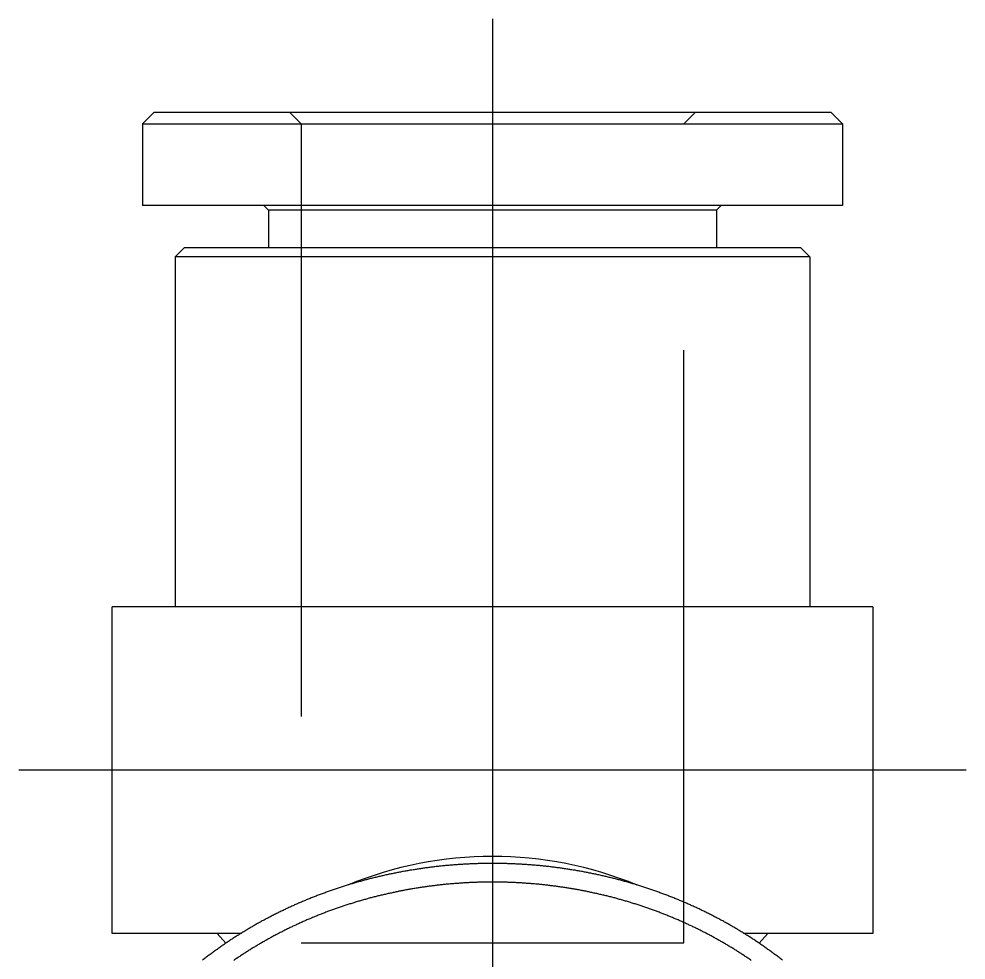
# Model space of a CAD drawing. Extents: x -28.1 to 59.3, y -30.2 to 26.1.
# Drawn here: x 37.93 to 58.23, y 5.93 to 26.1 of the extents above; entities that cross this region are included whole.
import ezdxf

# ---------------------------------------------------------------- set-up
doc = ezdxf.new("R2010")
doc.units = 0
doc.linetypes.add('CENTER', pattern=[50.8, 31.75, -6.35, 6.35, -6.35])
doc.linetypes.add('DASHED', pattern=[19.05, 12.7, -6.35])
doc.layers.get('0').update_dxf_attribs({"linetype": 'CONTINUOUS'})
doc.layers.add('CENTER', color=1, linetype='CENTER')

msp = doc.modelspace()

# ---------------------------------------------------------------- linework, layer by layer
at = {"color": 7, "linetype": 'CONTINUOUS'}
for p, q in [((40.575, 23.848), (40.825, 24.098)), ((40.825, 24.098), (48.075, 24.098)), ((48.075, 24.098), (55.325, 24.098)), ((55.325, 24.098), (55.575, 23.848)), ((40.575, 23.848), (48.075, 23.848)), ((40.575, 23.848), (40.575, 22.098)), ((48.075, 23.848), (55.575, 23.848)), ((55.575, 23.848), (55.575, 22.098)), ((55.575, 22.098), (40.575, 22.098)), ((43.275, 21.998), (43.175, 22.098)), ((52.875, 21.998), (43.275, 21.998)), ((43.275, 21.998), (43.275, 21.198)), ((52.875, 21.998), (52.975, 22.098)), ((52.875, 21.998), (52.875, 21.198)), ((41.475, 21.198), (41.275, 20.998)), ((41.475, 21.198), (54.675, 21.198)), ((54.675, 21.198), (54.875, 20.998)), ((54.875, 20.998), (41.275, 20.998)), ((41.275, 20.998), (41.275, 13.498)), ((54.875, 20.998), (54.875, 13.498)), ((56.225, 13.498), (39.925, 13.498)), ((39.925, 6.498), (39.925, 13.498)), ((56.225, 13.498), (56.225, 6.498)), ((42.683, 6.498), (39.925, 6.498)), ((42.363, 6.29), (42.175, 6.498)), ((56.225, 6.498), (53.468, 6.498)), ((53.788, 6.29), (53.975, 6.498))]:
    msp.add_line(p, q, dxfattribs=at)
at = {"color": 3, "linetype": 'DASHED'}
for p, q in [((43.725, 24.1), (43.975, 23.85)), ((52.175, 23.85), (52.425, 24.1)), ((43.975, 23.85), (43.975, 6.3)), ((43.975, 23.85), (52.175, 23.85)), ((52.175, 6.3), (52.175, 23.85)), ((43.975, 6.3), (52.175, 6.3))]:
    msp.add_line(p, q, dxfattribs=at)
at = {"color": 7}
for points in [[(54.29, 5.924, 0), (54.272, 5.938, 0), (54.254, 5.952, 0), (54.236, 5.966, 0), (54.218, 5.98, 0), (54.2, 5.994, 0), (54.181, 6.008, 0), (54.163, 6.022, 0), (54.145, 6.035, 0), (54.127, 6.049, 0), (54.108, 6.063, 0), (54.09, 6.077, 0), (54.071, 6.09, 0), (54.053, 6.104, 0), (54.035, 6.117, 0), (54.016, 6.131, 0), (53.997, 6.144, 0), (53.979, 6.157, 0), (53.96, 6.171, 0), (53.941, 6.184, 0), (53.923, 6.197, 0), (53.904, 6.21, 0), (53.885, 6.223, 0), (53.867, 6.237, 0), (53.848, 6.25, 0), (53.829, 6.263, 0), (53.81, 6.275, 0), (53.791, 6.288, 0), (53.772, 6.301, 0), (53.753, 6.314, 0), (53.734, 6.327, 0), (53.715, 6.339, 0), (53.696, 6.352, 0), (53.677, 6.365, 0), (53.658, 6.377, 0), (53.639, 6.39, 0), (53.62, 6.402, 0), (53.6, 6.415, 0), (53.581, 6.427, 0), (53.562, 6.439, 0), (53.542, 6.452, 0), (53.523, 6.464, 0), (53.504, 6.476, 0), (53.484, 6.488, 0), (53.465, 6.5, 0), (53.446, 6.512, 0), (53.426, 6.524, 0), (53.407, 6.536, 0), (53.387, 6.548, 0), (53.367, 6.56, 0), (53.348, 6.572, 0), (53.328, 6.583, 0), (53.309, 6.595, 0), (53.289, 6.607, 0), (53.269, 6.618, 0), (53.249, 6.63, 0), (53.23, 6.641, 0), (53.21, 6.653, 0), (53.19, 6.664, 0), (53.17, 6.675, 0), (53.151, 6.687, 0), (53.131, 6.698, 0), (53.111, 6.709, 0), (53.091, 6.72, 0), (53.071, 6.732, 0), (53.051, 6.743, 0), (53.031, 6.754, 0), (53.011, 6.765, 0), (52.991, 6.775, 0), (52.971, 6.786, 0), (52.951, 6.797, 0), (52.931, 6.808, 0), (52.91, 6.819, 0), (52.89, 6.829, 0), (52.87, 6.84, 0), (52.85, 6.85, 0), (52.83, 6.861, 0), (52.809, 6.871, 0), (52.789, 6.882, 0), (52.769, 6.892, 0), (52.748, 6.903, 0), (52.728, 6.913, 0), (52.708, 6.923, 0), (52.687, 6.933, 0), (52.667, 6.943, 0), (52.646, 6.953, 0), (52.626, 6.963, 0), (52.605, 6.973, 0), (52.585, 6.983, 0), (52.564, 6.993, 0), (52.544, 7.003, 0), (52.523, 7.013, 0), (52.503, 7.023, 0), (52.482, 7.032, 0), (52.461, 7.042, 0), (52.441, 7.052, 0), (52.42, 7.061, 0), (52.399, 7.071, 0), (52.379, 7.08, 0), (52.358, 7.089, 0), (52.337, 7.099, 0), (52.316, 7.108, 0), (52.296, 7.117, 0), (52.275, 7.126, 0), (52.254, 7.136, 0), (52.233, 7.145, 0), (52.212, 7.154, 0), (52.191, 7.163, 0), (52.171, 7.172, 0), (52.15, 7.181, 0), (52.129, 7.189, 0), (52.108, 7.198, 0), (52.087, 7.207, 0), (52.066, 7.216, 0), (52.045, 7.224, 0), (52.024, 7.233, 0), (52.003, 7.242, 0), (51.982, 7.25, 0), (51.961, 7.259, 0), (51.939, 7.267, 0), (51.918, 7.275, 0), (51.897, 7.284, 0), (51.876, 7.292, 0), (51.855, 7.3, 0), (51.834, 7.308, 0), (51.812, 7.317, 0), (51.791, 7.325, 0), (51.77, 7.333, 0), (51.749, 7.341, 0), (51.727, 7.349, 0), (51.706, 7.356, 0), (51.685, 7.364, 0), (51.663, 7.372, 0), (51.642, 7.38, 0), (51.621, 7.388, 0), (51.599, 7.395, 0), (51.578, 7.403, 0), (51.557, 7.41, 0), (51.535, 7.418, 0), (51.514, 7.425, 0), (51.492, 7.433, 0), (51.471, 7.44, 0), (51.449, 7.447, 0), (51.428, 7.455, 0), (51.406, 7.462, 0), (51.385, 7.469, 0), (51.363, 7.476, 0), (51.342, 7.483, 0), (51.32, 7.49, 0), (51.298, 7.497, 0), (51.277, 7.504, 0), (51.255, 7.511, 0), (51.234, 7.518, 0), (51.212, 7.524, 0), (51.19, 7.531, 0), (51.169, 7.538, 0), (51.147, 7.545, 0), (51.125, 7.551, 0), (51.103, 7.558, 0), (51.082, 7.564, 0), (51.06, 7.571, 0), (51.038, 7.577, 0), (51.017, 7.583, 0), (50.995, 7.59, 0), (50.973, 7.596, 0), (50.951, 7.602, 0), (50.929, 7.608, 0), (50.907, 7.614, 0), (50.886, 7.62, 0), (50.864, 7.626, 0), (50.842, 7.632, 0), (50.82, 7.638, 0), (50.798, 7.644, 0), (50.776, 7.65, 0), (50.754, 7.656, 0), (50.732, 7.661, 0), (50.71, 7.667, 0), (50.688, 7.673, 0), (50.666, 7.678, 0), (50.644, 7.684, 0), (50.622, 7.689, 0), (50.6, 7.695, 0), (50.578, 7.7, 0), (50.556, 7.705, 0), (50.534, 7.711, 0), (50.512, 7.716, 0), (50.49, 7.721, 0), (50.468, 7.726, 0), (50.446, 7.731, 0), (50.424, 7.736, 0), (50.402, 7.741, 0), (50.38, 7.746, 0), (50.358, 7.751, 0), (50.335, 7.756, 0), (50.313, 7.761, 0), (50.291, 7.766, 0), (50.269, 7.77, 0), (50.247, 7.775, 0), (50.225, 7.779, 0), (50.202, 7.784, 0), (50.18, 7.789, 0), (50.158, 7.793, 0), (50.136, 7.797, 0), (50.114, 7.802, 0), (50.091, 7.806, 0), (50.069, 7.81, 0), (50.047, 7.815, 0), (50.024, 7.819, 0), (50.002, 7.823, 0), (49.98, 7.827, 0), (49.958, 7.831, 0), (49.935, 7.835, 0), (49.913, 7.839, 0), (49.891, 7.843, 0), (49.868, 7.847, 0), (49.846, 7.851, 0), (49.824, 7.854, 0), (49.801, 7.858, 0), (49.779, 7.862, 0), (49.757, 7.865, 0), (49.734, 7.869, 0), (49.712, 7.872, 0), (49.689, 7.876, 0), (49.667, 7.879, 0), (49.645, 7.882, 0), (49.622, 7.886, 0), (49.6, 7.889, 0), (49.577, 7.892, 0), (49.555, 7.895, 0), (49.532, 7.899, 0), (49.51, 7.902, 0), (49.487, 7.905, 0), (49.465, 7.908, 0), (49.443, 7.911, 0), (49.42, 7.913, 0), (49.398, 7.916, 0), (49.375, 7.919, 0), (49.353, 7.922, 0), (49.33, 7.924, 0), (49.308, 7.927, 0), (49.285, 7.93, 0), (49.263, 7.932, 0), (49.24, 7.935, 0), (49.218, 7.937, 0), (49.195, 7.94, 0), (49.172, 7.942, 0), (49.15, 7.944, 0), (49.127, 7.947, 0), (49.105, 7.949, 0), (49.082, 7.951, 0), (49.06, 7.953, 0), (49.037, 7.955, 0), (49.015, 7.957, 0), (48.992, 7.959, 0), (48.969, 7.961, 0), (48.947, 7.963, 0), (48.924, 7.965, 0), (48.902, 7.966, 0), (48.879, 7.968, 0), (48.856, 7.97, 0), (48.834, 7.971, 0), (48.811, 7.973, 0), (48.789, 7.975, 0), (48.766, 7.976, 0), (48.743, 7.978, 0), (48.721, 7.979, 0), (48.698, 7.98, 0), (48.676, 7.982, 0), (48.653, 7.983, 0), (48.63, 7.984, 0), (48.608, 7.985, 0), (48.585, 7.986, 0), (48.562, 7.987, 0), (48.54, 7.988, 0), (48.517, 7.989, 0), (48.495, 7.99, 0), (48.472, 7.991, 0), (48.449, 7.992, 0), (48.427, 7.993, 0), (48.404, 7.993, 0), (48.381, 7.994, 0), (48.359, 7.995, 0), (48.336, 7.995, 0), (48.313, 7.996, 0), (48.291, 7.996, 0), (48.268, 7.997, 0), (48.245, 7.997, 0), (48.223, 7.997, 0), (48.2, 7.998, 0), (48.177, 7.998, 0), (48.155, 7.998, 0), (48.132, 7.998, 0), (48.109, 7.998, 0), (48.087, 7.998, 0), (48.064, 7.998, 0), (48.041, 7.998, 0), (48.019, 7.998, 0), (47.996, 7.998, 0), (47.974, 7.998, 0), (47.951, 7.998, 0), (47.928, 7.997, 0), (47.906, 7.997, 0), (47.883, 7.997, 0), (47.86, 7.996, 0), (47.837, 7.996, 0), (47.815, 7.995, 0), (47.792, 7.995, 0), (47.77, 7.994, 0), (47.747, 7.993, 0), (47.724, 7.993, 0), (47.702, 7.992, 0), (47.679, 7.991, 0), (47.656, 7.99, 0), (47.634, 7.989, 0), (47.611, 7.988, 0), (47.589, 7.987, 0), (47.566, 7.986, 0), (47.543, 7.985, 0), (47.521, 7.984, 0), (47.498, 7.983, 0), (47.475, 7.982, 0), (47.453, 7.98, 0), (47.43, 7.979, 0), (47.407, 7.978, 0), (47.385, 7.976, 0), (47.362, 7.975, 0), (47.34, 7.973, 0), (47.317, 7.971, 0), (47.294, 7.97, 0), (47.272, 7.968, 0), (47.249, 7.966, 0), (47.227, 7.965, 0), (47.204, 7.963, 0), (47.181, 7.961, 0), (47.159, 7.959, 0), (47.136, 7.957, 0), (47.114, 7.955, 0), (47.091, 7.953, 0), (47.069, 7.951, 0), (47.046, 7.949, 0), (47.023, 7.947, 0), (47.001, 7.944, 0), (46.978, 7.942, 0), (46.956, 7.94, 0), (46.933, 7.937, 0), (46.911, 7.935, 0), (46.888, 7.932, 0), (46.866, 7.93, 0), (46.843, 7.927, 0), (46.821, 7.924, 0), (46.798, 7.922, 0), (46.776, 7.919, 0), (46.753, 7.916, 0), (46.731, 7.913, 0), (46.708, 7.911, 0), (46.686, 7.908, 0), (46.663, 7.905, 0), (46.641, 7.902, 0), (46.618, 7.899, 0), (46.596, 7.895, 0), (46.574, 7.892, 0), (46.551, 7.889, 0), (46.529, 7.886, 0), (46.506, 7.882, 0), (46.484, 7.879, 0), (46.462, 7.876, 0), (46.439, 7.872, 0), (46.417, 7.869, 0), (46.394, 7.865, 0), (46.372, 7.862, 0), (46.35, 7.858, 0), (46.327, 7.854, 0), (46.305, 7.851, 0), (46.283, 7.847, 0), (46.26, 7.843, 0), (46.238, 7.839, 0), (46.216, 7.835, 0), (46.193, 7.831, 0), (46.171, 7.827, 0), (46.149, 7.823, 0), (46.127, 7.819, 0), (46.104, 7.815, 0), (46.082, 7.81, 0), (46.06, 7.806, 0), (46.037, 7.802, 0), (46.015, 7.797, 0), (45.993, 7.793, 0), (45.971, 7.789, 0), (45.949, 7.784, 0), (45.926, 7.779, 0), (45.904, 7.775, 0), (45.882, 7.77, 0), (45.86, 7.766, 0), (45.838, 7.761, 0), (45.816, 7.756, 0), (45.793, 7.751, 0), (45.771, 7.746, 0), (45.749, 7.741, 0), (45.727, 7.736, 0), (45.705, 7.731, 0), (45.683, 7.726, 0), (45.661, 7.721, 0), (45.639, 7.716, 0), (45.617, 7.711, 0), (45.595, 7.705, 0), (45.572, 7.7, 0), (45.55, 7.695, 0), (45.529, 7.689, 0), (45.507, 7.684, 0), (45.484, 7.678, 0), (45.463, 7.673, 0), (45.441, 7.667, 0), (45.419, 7.661, 0), (45.397, 7.656, 0), (45.375, 7.65, 0), (45.353, 7.644, 0), (45.331, 7.638, 0), (45.309, 7.632, 0), (45.287, 7.626, 0), (45.265, 7.62, 0), (45.243, 7.614, 0), (45.222, 7.608, 0), (45.2, 7.602, 0), (45.178, 7.596, 0), (45.156, 7.59, 0), (45.134, 7.583, 0), (45.113, 7.577, 0), (45.091, 7.571, 0), (45.069, 7.564, 0), (45.047, 7.558, 0), (45.026, 7.551, 0), (45.004, 7.545, 0), (44.982, 7.538, 0), (44.961, 7.531, 0), (44.939, 7.524, 0), (44.917, 7.518, 0), (44.896, 7.511, 0), (44.874, 7.504, 0), (44.852, 7.497, 0), (44.831, 7.49, 0), (44.809, 7.483, 0), (44.788, 7.476, 0), (44.766, 7.469, 0), (44.745, 7.462, 0), (44.723, 7.455, 0), (44.702, 7.447, 0), (44.68, 7.44, 0), (44.659, 7.433, 0), (44.637, 7.425, 0), (44.616, 7.418, 0), (44.594, 7.41, 0), (44.573, 7.403, 0), (44.552, 7.395, 0), (44.53, 7.388, 0), (44.509, 7.38, 0), (44.487, 7.372, 0), (44.466, 7.364, 0), (44.445, 7.356, 0), (44.423, 7.349, 0), (44.402, 7.341, 0), (44.381, 7.333, 0), (44.36, 7.325, 0), (44.339, 7.317, 0), (44.317, 7.308, 0), (44.296, 7.3, 0), (44.275, 7.292, 0), (44.254, 7.284, 0), (44.233, 7.275, 0), (44.212, 7.267, 0), (44.19, 7.259, 0), (44.169, 7.25, 0), (44.148, 7.242, 0), (44.127, 7.233, 0), (44.106, 7.224, 0), (44.085, 7.216, 0), (44.064, 7.207, 0), (44.043, 7.198, 0), (44.022, 7.189, 0), (44.001, 7.181, 0), (43.98, 7.172, 0), (43.959, 7.163, 0), (43.938, 7.154, 0), (43.918, 7.145, 0), (43.897, 7.136, 0), (43.876, 7.126, 0), (43.855, 7.117, 0), (43.834, 7.108, 0), (43.814, 7.099, 0), (43.793, 7.089, 0), (43.772, 7.08, 0), (43.751, 7.071, 0), (43.731, 7.061, 0), (43.71, 7.051, 0), (43.689, 7.042, 0), (43.669, 7.032, 0), (43.648, 7.023, 0), (43.628, 7.013, 0), (43.607, 7.003, 0), (43.587, 6.993, 0), (43.566, 6.983, 0), (43.545, 6.973, 0), (43.525, 6.963, 0), (43.505, 6.953, 0), (43.484, 6.943, 0), (43.464, 6.933, 0), (43.443, 6.923, 0), (43.423, 6.913, 0), (43.403, 6.903, 0), (43.382, 6.892, 0), (43.362, 6.882, 0), (43.342, 6.871, 0), (43.321, 6.861, 0), (43.301, 6.85, 0), (43.281, 6.84, 0), (43.261, 6.829, 0), (43.24, 6.819, 0), (43.22, 6.808, 0), (43.2, 6.797, 0), (43.18, 6.786, 0), (43.16, 6.775, 0), (43.14, 6.765, 0), (43.12, 6.754, 0), (43.1, 6.743, 0), (43.08, 6.732, 0), (43.06, 6.72, 0), (43.04, 6.709, 0), (43.02, 6.698, 0), (43, 6.687, 0), (42.98, 6.676, 0), (42.961, 6.664, 0), (42.941, 6.653, 0), (42.921, 6.641, 0), (42.901, 6.63, 0), (42.882, 6.618, 0), (42.862, 6.607, 0), (42.842, 6.595, 0), (42.823, 6.583, 0), (42.803, 6.572, 0), (42.783, 6.56, 0), (42.764, 6.548, 0), (42.744, 6.536, 0), (42.725, 6.524, 0), (42.705, 6.512, 0), (42.686, 6.5, 0), (42.666, 6.488, 0), (42.647, 6.476, 0), (42.628, 6.464, 0), (42.608, 6.452, 0), (42.589, 6.439, 0), (42.57, 6.427, 0), (42.551, 6.415, 0), (42.531, 6.402, 0), (42.512, 6.39, 0), (42.493, 6.377, 0), (42.474, 6.365, 0), (42.455, 6.352, 0), (42.436, 6.339, 0), (42.417, 6.327, 0), (42.398, 6.314, 0), (42.379, 6.301, 0), (42.36, 6.288, 0), (42.341, 6.275, 0), (42.322, 6.263, 0), (42.303, 6.25, 0), (42.284, 6.237, 0), (42.266, 6.223, 0), (42.247, 6.21, 0), (42.228, 6.197, 0), (42.209, 6.184, 0), (42.191, 6.171, 0), (42.172, 6.157, 0), (42.154, 6.144, 0), (42.135, 6.131, 0), (42.117, 6.117, 0), (42.098, 6.104, 0), (42.08, 6.09, 0), (42.061, 6.076, 0), (42.043, 6.063, 0), (42.024, 6.049, 0), (42.006, 6.035, 0), (41.988, 6.022, 0), (41.969, 6.008, 0), (41.951, 5.994, 0), (41.933, 5.98, 0), (41.915, 5.966, 0), (41.897, 5.952, 0), (41.879, 5.938, 0), (41.861, 5.924, 0)], [(53.62, 5.92, 0), (53.602, 5.933, 0), (53.584, 5.945, 0), (53.566, 5.958, 0), (53.548, 5.97, 0), (53.53, 5.982, 0), (53.512, 5.994, 0), (53.494, 6.006, 0), (53.475, 6.019, 0), (53.457, 6.031, 0), (53.439, 6.043, 0), (53.42, 6.055, 0), (53.402, 6.066, 0), (53.384, 6.078, 0), (53.365, 6.09, 0), (53.347, 6.102, 0), (53.328, 6.114, 0), (53.31, 6.125, 0), (53.291, 6.137, 0), (53.273, 6.149, 0), (53.254, 6.16, 0), (53.236, 6.172, 0), (53.217, 6.183, 0), (53.198, 6.195, 0), (53.18, 6.206, 0), (53.161, 6.217, 0), (53.142, 6.229, 0), (53.123, 6.24, 0), (53.105, 6.251, 0), (53.086, 6.262, 0), (53.067, 6.273, 0), (53.048, 6.284, 0), (53.029, 6.295, 0), (53.01, 6.306, 0), (52.991, 6.317, 0), (52.972, 6.328, 0), (52.953, 6.339, 0), (52.934, 6.35, 0), (52.915, 6.36, 0), (52.896, 6.371, 0), (52.877, 6.382, 0), (52.858, 6.392, 0), (52.838, 6.403, 0), (52.819, 6.413, 0), (52.8, 6.424, 0), (52.781, 6.434, 0), (52.761, 6.445, 0), (52.742, 6.455, 0), (52.723, 6.465, 0), (52.704, 6.475, 0), (52.684, 6.486, 0), (52.665, 6.496, 0), (52.645, 6.506, 0), (52.626, 6.516, 0), (52.607, 6.526, 0), (52.587, 6.536, 0), (52.568, 6.546, 0), (52.548, 6.556, 0), (52.529, 6.565, 0), (52.509, 6.575, 0), (52.489, 6.585, 0), (52.47, 6.594, 0), (52.45, 6.604, 0), (52.431, 6.614, 0), (52.411, 6.623, 0), (52.391, 6.633, 0), (52.372, 6.642, 0), (52.352, 6.651, 0), (52.332, 6.661, 0), (52.312, 6.67, 0), (52.293, 6.679, 0), (52.273, 6.689, 0), (52.253, 6.698, 0), (52.233, 6.707, 0), (52.213, 6.716, 0), (52.193, 6.725, 0), (52.173, 6.734, 0), (52.154, 6.743, 0), (52.133, 6.752, 0), (52.114, 6.76, 0), (52.094, 6.769, 0), (52.074, 6.778, 0), (52.054, 6.787, 0), (52.033, 6.795, 0), (52.014, 6.804, 0), (51.993, 6.812, 0), (51.973, 6.821, 0), (51.953, 6.829, 0), (51.933, 6.838, 0), (51.913, 6.846, 0), (51.893, 6.854, 0), (51.873, 6.863, 0), (51.852, 6.871, 0), (51.832, 6.879, 0), (51.812, 6.887, 0), (51.792, 6.895, 0), (51.771, 6.903, 0), (51.751, 6.911, 0), (51.731, 6.919, 0), (51.71, 6.927, 0), (51.69, 6.935, 0), (51.67, 6.943, 0), (51.649, 6.951, 0), (51.629, 6.958, 0), (51.608, 6.966, 0), (51.588, 6.974, 0), (51.568, 6.981, 0), (51.547, 6.989, 0), (51.527, 6.996, 0), (51.506, 7.004, 0), (51.486, 7.011, 0), (51.465, 7.018, 0), (51.444, 7.026, 0), (51.424, 7.033, 0), (51.403, 7.04, 0), (51.383, 7.047, 0), (51.362, 7.054, 0), (51.342, 7.061, 0), (51.321, 7.068, 0), (51.3, 7.075, 0), (51.28, 7.082, 0), (51.259, 7.089, 0), (51.238, 7.096, 0), (51.218, 7.103, 0), (51.197, 7.11, 0), (51.176, 7.116, 0), (51.155, 7.123, 0), (51.135, 7.13, 0), (51.114, 7.136, 0), (51.093, 7.143, 0), (51.072, 7.149, 0), (51.051, 7.155, 0), (51.03, 7.162, 0), (51.01, 7.168, 0), (50.989, 7.174, 0), (50.968, 7.181, 0), (50.947, 7.187, 0), (50.926, 7.193, 0), (50.905, 7.199, 0), (50.884, 7.205, 0), (50.863, 7.211, 0), (50.842, 7.217, 0), (50.821, 7.223, 0), (50.8, 7.229, 0), (50.779, 7.235, 0), (50.758, 7.24, 0), (50.737, 7.246, 0), (50.716, 7.252, 0), (50.695, 7.258, 0), (50.674, 7.263, 0), (50.653, 7.269, 0), (50.632, 7.274, 0), (50.611, 7.28, 0), (50.59, 7.285, 0), (50.569, 7.29, 0), (50.547, 7.296, 0), (50.526, 7.301, 0), (50.505, 7.306, 0), (50.484, 7.311, 0), (50.463, 7.316, 0), (50.441, 7.322, 0), (50.42, 7.327, 0), (50.399, 7.332, 0), (50.378, 7.336, 0), (50.357, 7.341, 0), (50.335, 7.346, 0), (50.314, 7.351, 0), (50.293, 7.356, 0), (50.272, 7.36, 0), (50.25, 7.365, 0), (50.229, 7.37, 0), (50.208, 7.374, 0), (50.186, 7.379, 0), (50.165, 7.383, 0), (50.144, 7.388, 0), (50.122, 7.392, 0), (50.101, 7.396, 0), (50.08, 7.401, 0), (50.058, 7.405, 0), (50.037, 7.409, 0), (50.015, 7.413, 0), (49.994, 7.418, 0), (49.973, 7.422, 0), (49.951, 7.426, 0), (49.93, 7.43, 0), (49.908, 7.433, 0), (49.887, 7.437, 0), (49.865, 7.441, 0), (49.844, 7.445, 0), (49.822, 7.449, 0), (49.801, 7.452, 0), (49.779, 7.456, 0), (49.758, 7.46, 0), (49.736, 7.463, 0), (49.715, 7.467, 0), (49.693, 7.47, 0), (49.672, 7.474, 0), (49.65, 7.477, 0), (49.629, 7.48, 0), (49.607, 7.484, 0), (49.586, 7.487, 0), (49.564, 7.49, 0), (49.542, 7.493, 0), (49.521, 7.496, 0), (49.499, 7.499, 0), (49.478, 7.502, 0), (49.456, 7.505, 0), (49.434, 7.508, 0), (49.413, 7.511, 0), (49.391, 7.514, 0), (49.37, 7.517, 0), (49.348, 7.519, 0), (49.326, 7.522, 0), (49.305, 7.525, 0), (49.283, 7.527, 0), (49.261, 7.53, 0), (49.24, 7.532, 0), (49.218, 7.535, 0), (49.196, 7.537, 0), (49.175, 7.54, 0), (49.153, 7.542, 0), (49.131, 7.544, 0), (49.11, 7.546, 0), (49.088, 7.548, 0), (49.066, 7.551, 0), (49.045, 7.553, 0), (49.023, 7.555, 0), (49.001, 7.557, 0), (48.979, 7.559, 0), (48.958, 7.561, 0), (48.936, 7.562, 0), (48.914, 7.564, 0), (48.892, 7.566, 0), (48.871, 7.568, 0), (48.849, 7.569, 0), (48.827, 7.571, 0), (48.806, 7.572, 0), (48.784, 7.574, 0), (48.762, 7.575, 0), (48.74, 7.577, 0), (48.718, 7.578, 0), (48.697, 7.58, 0), (48.675, 7.581, 0), (48.653, 7.582, 0), (48.631, 7.583, 0), (48.61, 7.585, 0), (48.588, 7.586, 0), (48.566, 7.587, 0), (48.544, 7.588, 0), (48.522, 7.589, 0), (48.501, 7.59, 0), (48.479, 7.591, 0), (48.457, 7.591, 0), (48.435, 7.592, 0), (48.413, 7.593, 0), (48.392, 7.594, 0), (48.37, 7.594, 0), (48.348, 7.595, 0), (48.326, 7.595, 0), (48.304, 7.596, 0), (48.283, 7.596, 0), (48.261, 7.597, 0), (48.239, 7.597, 0), (48.217, 7.597, 0), (48.195, 7.598, 0), (48.174, 7.598, 0), (48.152, 7.598, 0), (48.13, 7.598, 0), (48.108, 7.598, 0), (48.086, 7.598, 0), (48.065, 7.598, 0), (48.043, 7.598, 0), (48.021, 7.598, 0), (47.999, 7.598, 0), (47.977, 7.598, 0), (47.956, 7.598, 0), (47.934, 7.597, 0), (47.912, 7.597, 0), (47.89, 7.597, 0), (47.868, 7.596, 0), (47.846, 7.596, 0), (47.825, 7.595, 0), (47.803, 7.595, 0), (47.781, 7.594, 0), (47.759, 7.594, 0), (47.737, 7.593, 0), (47.716, 7.592, 0), (47.694, 7.591, 0), (47.672, 7.591, 0), (47.65, 7.59, 0), (47.629, 7.589, 0), (47.607, 7.588, 0), (47.585, 7.587, 0), (47.563, 7.586, 0), (47.541, 7.585, 0), (47.52, 7.583, 0), (47.498, 7.582, 0), (47.476, 7.581, 0), (47.454, 7.58, 0), (47.432, 7.578, 0), (47.411, 7.577, 0), (47.389, 7.575, 0), (47.367, 7.574, 0), (47.345, 7.572, 0), (47.324, 7.571, 0), (47.302, 7.569, 0), (47.28, 7.568, 0), (47.258, 7.566, 0), (47.237, 7.564, 0), (47.215, 7.562, 0), (47.193, 7.561, 0), (47.172, 7.559, 0), (47.15, 7.557, 0), (47.128, 7.555, 0), (47.106, 7.553, 0), (47.085, 7.551, 0), (47.063, 7.548, 0), (47.041, 7.546, 0), (47.02, 7.544, 0), (46.998, 7.542, 0), (46.976, 7.54, 0), (46.955, 7.537, 0), (46.933, 7.535, 0), (46.911, 7.532, 0), (46.889, 7.53, 0), (46.868, 7.527, 0), (46.846, 7.525, 0), (46.825, 7.522, 0), (46.803, 7.519, 0), (46.781, 7.517, 0), (46.76, 7.514, 0), (46.738, 7.511, 0), (46.716, 7.508, 0), (46.695, 7.505, 0), (46.673, 7.502, 0), (46.652, 7.499, 0), (46.63, 7.496, 0), (46.608, 7.493, 0), (46.587, 7.49, 0), (46.565, 7.487, 0), (46.544, 7.484, 0), (46.522, 7.48, 0), (46.501, 7.477, 0), (46.479, 7.474, 0), (46.458, 7.47, 0), (46.436, 7.467, 0), (46.414, 7.463, 0), (46.393, 7.46, 0), (46.371, 7.456, 0), (46.35, 7.452, 0), (46.328, 7.449, 0), (46.307, 7.445, 0), (46.286, 7.441, 0), (46.264, 7.437, 0), (46.243, 7.433, 0), (46.221, 7.43, 0), (46.2, 7.426, 0), (46.178, 7.422, 0), (46.157, 7.418, 0), (46.136, 7.413, 0), (46.114, 7.409, 0), (46.093, 7.405, 0), (46.071, 7.401, 0), (46.05, 7.396, 0), (46.029, 7.392, 0), (46.007, 7.388, 0), (45.986, 7.383, 0), (45.965, 7.379, 0), (45.943, 7.374, 0), (45.922, 7.37, 0), (45.901, 7.365, 0), (45.879, 7.36, 0), (45.858, 7.356, 0), (45.837, 7.351, 0), (45.816, 7.346, 0), (45.794, 7.341, 0), (45.773, 7.336, 0), (45.752, 7.332, 0), (45.731, 7.327, 0), (45.709, 7.322, 0), (45.688, 7.316, 0), (45.667, 7.311, 0), (45.646, 7.306, 0), (45.625, 7.301, 0), (45.603, 7.296, 0), (45.582, 7.29, 0), (45.561, 7.285, 0), (45.54, 7.28, 0), (45.519, 7.274, 0), (45.498, 7.269, 0), (45.477, 7.263, 0), (45.456, 7.258, 0), (45.435, 7.252, 0), (45.414, 7.246, 0), (45.393, 7.24, 0), (45.372, 7.235, 0), (45.351, 7.229, 0), (45.33, 7.223, 0), (45.309, 7.217, 0), (45.288, 7.211, 0), (45.267, 7.205, 0), (45.246, 7.199, 0), (45.225, 7.193, 0), (45.204, 7.187, 0), (45.183, 7.181, 0), (45.162, 7.174, 0), (45.141, 7.168, 0), (45.12, 7.162, 0), (45.1, 7.155, 0), (45.079, 7.149, 0), (45.058, 7.143, 0), (45.037, 7.136, 0), (45.016, 7.13, 0), (44.996, 7.123, 0), (44.975, 7.116, 0), (44.954, 7.11, 0), (44.933, 7.103, 0), (44.913, 7.096, 0), (44.892, 7.089, 0), (44.871, 7.082, 0), (44.851, 7.075, 0), (44.83, 7.068, 0), (44.809, 7.061, 0), (44.789, 7.054, 0), (44.768, 7.047, 0), (44.748, 7.04, 0), (44.727, 7.033, 0), (44.706, 7.026, 0), (44.686, 7.018, 0), (44.665, 7.011, 0), (44.645, 7.004, 0), (44.624, 6.996, 0), (44.604, 6.989, 0), (44.583, 6.981, 0), (44.563, 6.974, 0), (44.542, 6.966, 0), (44.522, 6.958, 0), (44.502, 6.951, 0), (44.481, 6.943, 0), (44.461, 6.935, 0), (44.441, 6.927, 0), (44.42, 6.919, 0), (44.4, 6.911, 0), (44.38, 6.903, 0), (44.359, 6.895, 0), (44.339, 6.887, 0), (44.319, 6.879, 0), (44.299, 6.871, 0), (44.278, 6.863, 0), (44.258, 6.854, 0), (44.238, 6.846, 0), (44.218, 6.838, 0), (44.198, 6.829, 0), (44.178, 6.821, 0), (44.157, 6.812, 0), (44.137, 6.804, 0), (44.117, 6.795, 0), (44.097, 6.787, 0), (44.077, 6.778, 0), (44.057, 6.769, 0), (44.037, 6.76, 0), (44.017, 6.752, 0), (43.997, 6.743, 0), (43.977, 6.734, 0), (43.958, 6.725, 0), (43.938, 6.716, 0), (43.918, 6.707, 0), (43.898, 6.698, 0), (43.878, 6.689, 0), (43.858, 6.679, 0), (43.839, 6.67, 0), (43.819, 6.661, 0), (43.799, 6.651, 0), (43.779, 6.642, 0), (43.76, 6.633, 0), (43.74, 6.623, 0), (43.72, 6.614, 0), (43.701, 6.604, 0), (43.681, 6.594, 0), (43.661, 6.585, 0), (43.642, 6.575, 0), (43.622, 6.565, 0), (43.603, 6.556, 0), (43.583, 6.546, 0), (43.564, 6.536, 0), (43.544, 6.526, 0), (43.525, 6.516, 0), (43.505, 6.506, 0), (43.486, 6.496, 0), (43.467, 6.486, 0), (43.447, 6.475, 0), (43.428, 6.465, 0), (43.409, 6.455, 0), (43.389, 6.445, 0), (43.37, 6.434, 0), (43.351, 6.424, 0), (43.332, 6.413, 0), (43.312, 6.403, 0), (43.293, 6.392, 0), (43.274, 6.382, 0), (43.255, 6.371, 0), (43.236, 6.36, 0), (43.217, 6.35, 0), (43.198, 6.339, 0), (43.179, 6.328, 0), (43.16, 6.317, 0), (43.141, 6.306, 0), (43.122, 6.295, 0), (43.103, 6.284, 0), (43.084, 6.273, 0), (43.065, 6.262, 0), (43.046, 6.251, 0), (43.028, 6.24, 0), (43.009, 6.229, 0), (42.99, 6.217, 0), (42.971, 6.206, 0), (42.953, 6.195, 0), (42.934, 6.183, 0), (42.915, 6.172, 0), (42.897, 6.16, 0), (42.878, 6.149, 0), (42.859, 6.137, 0), (42.841, 6.125, 0), (42.822, 6.114, 0), (42.804, 6.102, 0), (42.786, 6.09, 0), (42.767, 6.078, 0), (42.749, 6.066, 0), (42.73, 6.055, 0), (42.712, 6.043, 0), (42.694, 6.031, 0), (42.675, 6.019, 0), (42.657, 6.006, 0), (42.639, 5.994, 0), (42.621, 5.982, 0), (42.603, 5.97, 0), (42.585, 5.958, 0), (42.566, 5.945, 0), (42.548, 5.933, 0), (42.531, 5.92, 0)]]:
    msp.add_polyline3d(points, dxfattribs=at)
at = {"color": 7, "linetype": 'CONTINUOUS'}
msp.add_arc((48.075, -0.002), 8.15, 67.6401, 112.3599, dxfattribs=at)
at = {"layer": 'CENTER', "color": 1, "linetype": 'CENTER'}
for p, q in [((48.075, 26.098), (48.075, -10.152)), ((58.225, 9.998), (37.925, 9.998))]:
    msp.add_line(p, q, dxfattribs=at)

doc.saveas('drawing.dxf')
